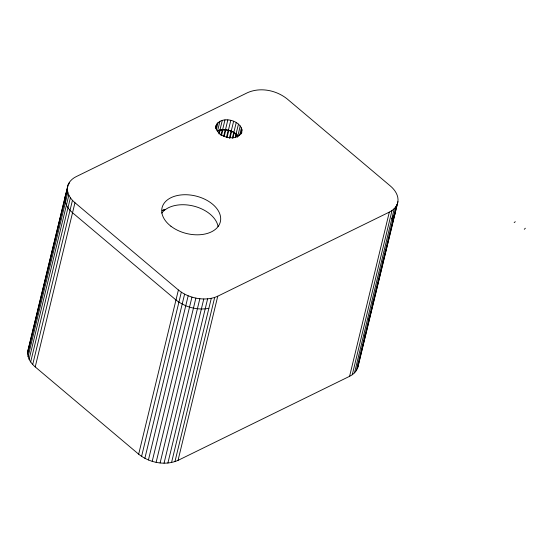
<?xml version="1.0" encoding="UTF-8"?>
<svg xmlns="http://www.w3.org/2000/svg" width="553" height="553" viewBox="0 0 553 553"><rect width="100%" height="100%" fill="white"/><g stroke="black" fill="none" stroke-linecap="round" stroke-linejoin="round"><path stroke-width="0.83" d="M27.65 353.948L27.768 351.321L67.501 187.121C68.268 182.386 71.925 178.723 76.1 176.684L247.654 92.621C260.511 86.994 276.23 90.236 287.021 98.814L390.459 186.071C394.96 189.879 398.754 195.534 397.918 201.679L358.178 365.879C357.411 370.614 353.761 374.277 349.586 376.317L178.031 460.379C165.174 466.006 149.448 462.771 138.665 454.186L35.219 366.929C31.362 363.618 28.085 359.16 27.65 353.948L67.39 189.748L67.501 187.121M215.96 125.759C215.29 138.222 240.299 143.22 241.993 129.858C239.414 118.667 217.37 115.031 215.352 128.255M358.178 365.879L358.296 363.252M395.568 210.036L394.801 214.198L391.835 218.663L393.135 217.073M27.768 351.321L68.178 184.612M69.007 183.928L69.408 182.262M28.099 356.637L67.839 192.437L67.39 189.748M29.109 359.332L68.849 195.14L67.839 192.437M30.657 361.987L70.39 197.787L68.849 195.14M32.703 364.531L72.443 200.338L70.39 197.787M35.219 366.929L74.959 202.73L72.443 200.338M162.527 210.416A29.973 19.307 13.6 0 1 165.458 209.539L165.478 209.449A29.973 19.307 13.6 0 0 162.209 210.451M215.691 128.137L216.693 123.969M216.23 129.92L218.048 122.42M138.665 454.186L178.398 289.986L74.959 202.73M219.942 121.19L217.523 131.185C224.331 128.317 232.937 130.377 237.811 135.914M218.829 133.397L219.624 130.107C226.232 128.655 233.85 130.702 238.246 136.003M219.866 130.342L222.285 120.34M219.168 134.123L220.163 130.017M141.589 456.377L181.322 292.178L178.398 289.986M220.944 135.416L222.334 129.672M222.548 129.914L224.967 119.918M221.525 135.402L222.914 129.658M144.865 458.326L184.605 294.127L181.322 292.178M223.661 136.238L225.251 129.672M225.424 129.934L227.843 119.932M224.262 136.315L225.845 129.748M148.432 459.985L188.172 295.786L184.605 294.127M226.44 137.51L228.23 130.121M228.361 130.39L230.781 120.395M227.027 137.662L228.818 130.273M229.329 138.381L231.119 130.992M231.202 131.275L233.622 121.28M230.083 137.787L231.672 131.22M152.213 461.326L191.946 297.127L188.172 295.786M232.391 137.987L233.788 132.243M233.808 132.533L236.228 122.538M232.882 138.285L234.278 132.533M156.126 462.315L195.866 298.122C203.138 299.539 210.963 299.367 217.764 296.187L389.319 212.117C393.494 210.078 397.151 206.414 397.918 201.679M235.302 137.096L238.467 124.107M235.709 137.441L236.504 134.158M237.534 137.262L240.23 125.911M160.1 462.944L199.833 298.744M239.608 135.361L241.426 127.861M240.984 134.026L241.993 129.858M241.509 133.467L241.91 131.801M164.047 463.186L203.781 298.993M167.891 463.048L207.624 298.848M171.548 462.522L211.287 298.33M174.948 461.631L214.688 297.431M178.031 460.379L217.764 296.187M349.586 376.317L389.319 212.117M352.275 374.74L392.008 210.541M354.514 372.867L394.254 208.668M356.27 370.738L396.01 206.539M364.793 336.39L365.402 333.874M368.651 320.443L369.259 317.92M373.068 302.173L373.669 299.691M380.257 272.456L380.858 269.982M382.455 263.373L383.056 260.898M385.254 251.822L385.849 249.341M392.817 220.55L393.612 217.267M357.501 368.388L397.234 204.195M66.056 194.027C62.842 200.829 67.231 208.405 72.54 212.732M28.445 348.805L29.205 347.353M524.285 229.295L525.35 228.23M514.166 222.589L515.292 221.705M208.854 308.332C202.495 309.542 195.755 308.975 189.513 307.136M217.246 130.971L219.624 130.107M191.946 297.127L195.866 298.122M189.527 307.122L185.732 305.795L178.889 302.187M175.965 299.989L178.909 302.18M72.526 212.739L175.978 299.982M161.773 213.105A29.973 19.307 13.6 0 1 165.478 209.449M165.458 209.539A29.973 19.307 13.6 0 1 196.75 206.974A29.973 19.307 13.6 0 1 218.089 226.647M170.912 226.212A29.973 19.307 13.6 0 0 219.88 223.308A29.973 19.307 13.6 0 0 182.822 194.794A29.973 19.307 13.6 0 0 170.912 226.212"/></g></svg>
